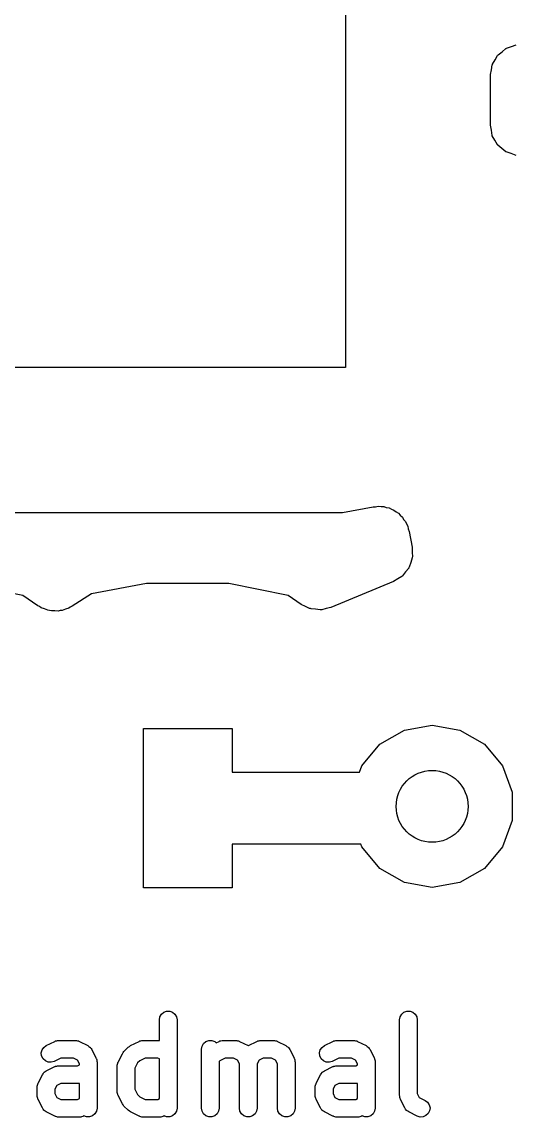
# Model space of a CAD drawing. Extents: x 91.8 to 190.7, y -114.3 to -59.5.
# Drawn here: x 117.04 to 119.82, y -88.58 to -82.39 of the extents above; entities that cross this region are included whole.
import ezdxf

# ---------------------------------------------------------------- set-up
doc = ezdxf.new("R2010")
doc.units = 0
doc.header["$MEASUREMENT"] = 0
doc.layers.add('BLACK', color=7, linetype='CONTINUOUS')

msp = doc.modelspace()

# ---------------------------------------------------------------- linework, layer by layer
at = {"layer": 'Black'}
for p, q in [((118.87, -81.84), (118.87, -84.34)), ((119.733, -82.5729), (119.755, -82.5553)), ((119.755, -82.5553), (119.777, -82.5371)), ((119.777, -82.5371), (119.779, -82.5363)), ((119.779, -82.5363), (119.781, -82.5349)), ((119.781, -82.5349), (119.808, -82.5259)), ((119.808, -82.5259), (119.834, -82.5163)), ((119.695, -82.6569), (119.7, -82.6291)), ((119.7, -82.6291), (119.701, -82.6271)), ((119.701, -82.6249), (119.716, -82.6008)), ((119.701, -82.6271), (119.701, -82.6249)), ((119.716, -82.6008), (119.73, -82.5763)), ((119.73, -82.5763), (119.732, -82.5748)), ((119.732, -82.5748), (119.733, -82.5729)), ((119.689, -82.6847), (119.695, -82.6569)), ((119.69, -82.6869), (119.689, -82.6847)), ((119.689, -82.6891), (119.69, -82.6869)), ((119.689, -82.9684), (119.689, -82.6891)), ((119.689, -82.9694), (119.689, -82.9684)), ((119.689, -82.9704), (119.689, -82.9694)), ((119.695, -82.9994), (119.689, -82.9704)), ((119.7, -83.0284), (119.695, -82.9994)), ((119.7, -83.0293), (119.7, -83.0284)), ((119.7, -83.0303), (119.7, -83.0293)), ((119.715, -83.0557), (119.7, -83.0303)), ((119.73, -83.0812), (119.715, -83.0557)), ((119.731, -83.0819), (119.73, -83.0812)), ((119.731, -83.0827), (119.731, -83.0819)), ((119.754, -83.1014), (119.731, -83.0827)), ((119.777, -83.1204), (119.754, -83.1014)), ((119.778, -83.1207), (119.777, -83.1204)), ((119.779, -83.1214), (119.778, -83.1207)), ((119.806, -83.1312), (119.779, -83.1214)), ((119.834, -83.1412), (119.806, -83.1312)), ((118.87, -84.34), (116.32, -84.34)), ((116.338, -85.1591), (118.854, -85.1591)), ((118.854, -85.1591), (119.026, -85.1267)), ((119.026, -85.1267), (119.041, -85.1265)), ((119.041, -85.1265), (119.056, -85.1237)), ((119.056, -85.1237), (119.072, -85.1262)), ((119.072, -85.1262), (119.087, -85.126)), ((119.087, -85.126), (119.101, -85.1311)), ((119.101, -85.1311), (119.117, -85.1336)), ((119.117, -85.1336), (119.13, -85.1411)), ((119.13, -85.1411), (119.144, -85.1462)), ((119.144, -85.1462), (119.156, -85.1559)), ((119.156, -85.1559), (119.17, -85.1634)), ((119.17, -85.1634), (119.18, -85.1751)), ((119.18, -85.1751), (119.192, -85.1848)), ((119.192, -85.1848), (119.199, -85.198)), ((119.199, -85.198), (119.209, -85.2097)), ((119.209, -85.2097), (119.215, -85.224)), ((119.215, -85.224), (119.223, -85.2373)), ((119.223, -85.2373), (119.225, -85.2523)), ((119.225, -85.2523), (119.231, -85.2667)), ((119.231, -85.2667), (119.248, -85.3551)), ((119.248, -85.3551), (119.248, -85.3829)), ((119.248, -85.3829), (119.249, -85.4106)), ((119.249, -85.4106), (119.248, -85.4133)), ((119.248, -85.4133), (119.248, -85.4161)), ((119.228, -85.4736), (119.21, -85.495)), ((119.229, -85.4709), (119.228, -85.4736)), ((119.231, -85.4687), (119.229, -85.4709)), ((119.239, -85.4423), (119.231, -85.4687)), ((119.248, -85.4161), (119.239, -85.4423)), ((119.166, -85.5349), (119.142, -85.5498)), ((119.189, -85.5207), (119.166, -85.5349)), ((119.191, -85.5185), (119.189, -85.5207)), ((119.193, -85.5171), (119.191, -85.5185)), ((119.21, -85.495), (119.193, -85.5171)), ((117.047, -85.6287), (116.712, -85.5609)), ((117.746, -85.5609), (117.435, -85.6195)), ((118.212, -85.5609), (117.746, -85.5609)), ((118.547, -85.6287), (118.212, -85.5609)), ((119.142, -85.5498), (118.787, -85.6964)), ((117.132, -85.6867), (117.047, -85.6287)), ((117.435, -85.6195), (117.326, -85.6894)), ((118.621, -85.6791), (118.547, -85.6287)), ((117.142, -85.6912), (117.132, -85.6867)), ((117.151, -85.6978), (117.142, -85.6912)), ((117.17, -85.7037), (117.151, -85.6978)), ((117.188, -85.7118), (117.17, -85.7037)), ((117.199, -85.7126), (117.188, -85.7118)), ((117.209, -85.7159), (117.199, -85.7126)), ((117.229, -85.7149), (117.209, -85.7159)), ((117.248, -85.7164), (117.229, -85.7149)), ((117.259, -85.7135), (117.248, -85.7164)), ((117.27, -85.7129), (117.259, -85.7135)), ((117.288, -85.7053), (117.27, -85.7129)), ((117.307, -85.7), (117.288, -85.7053)), ((117.316, -85.6936), (117.307, -85.7)), ((117.326, -85.6894), (117.316, -85.6936)), ((118.644, -85.6897), (118.621, -85.6791)), ((118.667, -85.7016), (118.644, -85.6897)), ((118.672, -85.7022), (118.667, -85.7016)), ((118.677, -85.7042), (118.672, -85.7022)), ((118.702, -85.7062), (118.677, -85.7042)), ((118.728, -85.7096), (118.702, -85.7062)), ((118.732, -85.7085), (118.728, -85.7096)), ((118.737, -85.7089), (118.732, -85.7085)), ((118.762, -85.7019), (118.737, -85.7089)), ((118.787, -85.6964), (118.762, -85.7019)), ((117.73, -87.28), (117.73, -86.38)), ((117.73, -86.38), (118.23, -86.38)), ((118.23, -86.38), (118.23, -86.6268)), ((119.065, -86.4684), (119.203, -86.3887)), ((119.203, -86.3887), (119.36, -86.3611)), ((119.36, -86.3611), (119.517, -86.3887)), ((119.517, -86.3887), (119.655, -86.4684)), ((118.963, -86.5905), (119.065, -86.4684)), ((119.655, -86.4684), (119.757, -86.5905)), ((118.949, -86.6268), (118.963, -86.5905)), ((119.757, -86.5905), (119.812, -86.7403)), ((118.23, -86.6268), (118.949, -86.6268)), ((119.812, -86.7403), (119.812, -86.8997)), ((119.812, -86.8997), (119.757, -87.0495)), ((118.957, -87.0332), (118.23, -87.0332)), ((118.23, -87.0332), (118.23, -87.28)), ((118.963, -87.0495), (118.957, -87.0332)), ((119.065, -87.1716), (118.963, -87.0495)), ((119.757, -87.0495), (119.655, -87.1716)), ((119.203, -87.2513), (119.065, -87.1716)), ((119.655, -87.1716), (119.517, -87.2513)), ((119.36, -87.2789), (119.203, -87.2513)), ((119.517, -87.2513), (119.36, -87.2789)), ((118.23, -87.28), (117.73, -87.28)), ((117.819, -88.0262), (117.822, -88.0091)), ((117.822, -88.0091), (117.831, -87.9941)), ((117.831, -87.9941), (117.844, -87.9829)), ((117.844, -87.9829), (117.86, -87.977)), ((117.86, -87.977), (117.878, -87.977)), ((117.878, -87.977), (117.894, -87.9829)), ((117.894, -87.9829), (117.907, -87.9941)), ((117.907, -87.9941), (117.916, -88.0091)), ((117.916, -88.0091), (117.919, -88.0262)), ((119.176, -88.0262), (119.179, -88.0091)), ((119.179, -88.0091), (119.188, -87.9941)), ((119.188, -87.9941), (119.201, -87.9829)), ((119.201, -87.9829), (119.218, -87.977)), ((119.218, -87.977), (119.235, -87.977)), ((119.235, -87.977), (119.251, -87.9829)), ((119.251, -87.9829), (119.264, -87.9941)), ((119.264, -87.9941), (119.273, -88.0091)), ((119.273, -88.0091), (119.276, -88.0262)), ((117.819, -88.1429), (117.819, -88.0262)), ((117.919, -88.0262), (117.919, -88.5262)), ((119.176, -88.4548), (119.176, -88.0262)), ((119.276, -88.0262), (119.276, -88.443)), ((117.152, -88.2137), (117.157, -88.1968)), ((117.157, -88.1968), (117.166, -88.1823)), ((117.166, -88.1823), (117.18, -88.1719)), ((117.18, -88.1719), (117.228, -88.1481)), ((117.228, -88.1481), (117.23, -88.1473)), ((117.23, -88.1473), (117.233, -88.1459)), ((117.233, -88.1459), (117.239, -88.1449)), ((117.239, -88.1449), (117.244, -88.1432)), ((117.244, -88.1432), (117.247, -88.1434)), ((117.247, -88.1434), (117.25, -88.1429)), ((117.25, -88.1429), (117.345, -88.1429)), ((117.345, -88.1429), (117.348, -88.1434)), ((117.348, -88.1434), (117.351, -88.1432)), ((117.351, -88.1432), (117.357, -88.1449)), ((117.357, -88.1449), (117.362, -88.1459)), ((117.362, -88.1459), (117.365, -88.1473)), ((117.365, -88.1473), (117.368, -88.1481)), ((117.368, -88.1481), (117.415, -88.1719)), ((117.415, -88.1719), (117.421, -88.1763)), ((117.421, -88.1763), (117.427, -88.1804)), ((117.427, -88.1804), (117.428, -88.1815)), ((117.428, -88.1815), (117.429, -88.1823)), ((117.429, -88.1823), (117.433, -88.1884)), ((117.433, -88.1884), (117.438, -88.1943)), ((117.438, -88.1943), (117.461, -88.2419)), ((117.619, -88.2051), (117.643, -88.1813)), ((117.643, -88.1813), (117.65, -88.1767)), ((117.65, -88.1767), (117.656, -88.1719)), ((117.656, -88.1719), (117.704, -88.1481)), ((117.704, -88.1481), (117.707, -88.1473)), ((117.707, -88.1473), (117.709, -88.1459)), ((117.709, -88.1459), (117.715, -88.1449)), ((117.715, -88.1449), (117.72, -88.1432)), ((117.72, -88.1432), (117.723, -88.1434)), ((117.723, -88.1434), (117.726, -88.1429)), ((117.726, -88.1429), (117.819, -88.1429)), ((118.057, -88.1929), (118.06, -88.1758)), ((118.057, -88.5262), (118.057, -88.1929)), ((118.06, -88.1758), (118.069, -88.1607)), ((118.069, -88.1607), (118.082, -88.1496)), ((118.082, -88.1496), (118.098, -88.1436)), ((118.098, -88.1436), (118.116, -88.1436)), ((118.116, -88.1436), (118.132, -88.1496)), ((118.132, -88.1496), (118.14, -88.1562)), ((118.14, -88.1562), (118.156, -88.1481)), ((118.156, -88.1481), (118.159, -88.1473)), ((118.159, -88.1473), (118.161, -88.1459)), ((118.161, -88.1459), (118.167, -88.1449)), ((118.167, -88.1449), (118.173, -88.1432)), ((118.173, -88.1432), (118.176, -88.1434)), ((118.176, -88.1434), (118.179, -88.1429)), ((118.179, -88.1429), (118.25, -88.1429)), ((118.25, -88.1429), (118.253, -88.1434)), ((118.253, -88.1434), (118.256, -88.1432)), ((118.256, -88.1432), (118.261, -88.1449)), ((118.261, -88.1449), (118.267, -88.1459)), ((118.267, -88.1459), (118.27, -88.1473)), ((118.27, -88.1473), (118.272, -88.1481)), ((118.272, -88.1481), (118.32, -88.1719)), ((118.32, -88.1719), (118.321, -88.173)), ((118.321, -88.173), (118.323, -88.1719)), ((118.323, -88.1719), (118.37, -88.1481)), ((118.37, -88.1481), (118.373, -88.1473)), ((118.373, -88.1473), (118.376, -88.1459)), ((118.376, -88.1459), (118.382, -88.1449)), ((118.382, -88.1449), (118.387, -88.1432)), ((118.387, -88.1432), (118.39, -88.1434)), ((118.39, -88.1434), (118.393, -88.1429)), ((118.393, -88.1429), (118.464, -88.1429)), ((118.464, -88.1429), (118.467, -88.1434)), ((118.467, -88.1434), (118.47, -88.1432)), ((118.47, -88.1432), (118.476, -88.1449)), ((118.476, -88.1449), (118.481, -88.1459)), ((118.481, -88.1459), (118.484, -88.1473)), ((118.484, -88.1473), (118.487, -88.1481)), ((118.487, -88.1481), (118.534, -88.1719)), ((118.534, -88.1719), (118.54, -88.1763)), ((118.54, -88.1763), (118.546, -88.1804)), ((118.546, -88.1804), (118.547, -88.1815)), ((118.547, -88.1815), (118.548, -88.1823)), ((118.548, -88.1823), (118.552, -88.1884)), ((118.552, -88.1884), (118.557, -88.1943)), ((118.557, -88.1943), (118.58, -88.2419)), ((118.724, -88.2137), (118.728, -88.1968)), ((118.728, -88.1968), (118.738, -88.1823)), ((118.738, -88.1823), (118.751, -88.1719)), ((118.751, -88.1719), (118.799, -88.1481)), ((118.799, -88.1481), (118.802, -88.1473)), ((118.802, -88.1473), (118.804, -88.1459)), ((118.804, -88.1459), (118.81, -88.1449)), ((118.81, -88.1449), (118.816, -88.1432)), ((118.816, -88.1432), (118.819, -88.1434)), ((118.819, -88.1434), (118.821, -88.1429)), ((118.821, -88.1429), (118.917, -88.1429)), ((118.917, -88.1429), (118.92, -88.1434)), ((118.92, -88.1434), (118.922, -88.1432)), ((118.922, -88.1432), (118.928, -88.1449)), ((118.928, -88.1449), (118.934, -88.1459)), ((118.934, -88.1459), (118.936, -88.1473)), ((118.936, -88.1473), (118.939, -88.1481)), ((118.939, -88.1481), (118.987, -88.1719)), ((118.987, -88.1719), (118.993, -88.1763)), ((118.993, -88.1763), (118.999, -88.1804)), ((118.999, -88.1804), (118.999, -88.1815)), ((118.999, -88.1815), (119.001, -88.1823)), ((119.001, -88.1823), (119.005, -88.1884)), ((119.005, -88.1884), (119.009, -88.1943)), ((119.009, -88.1943), (119.033, -88.2419)), ((117.154, -88.2309), (117.152, -88.2137)), ((117.162, -88.2465), (117.154, -88.2309)), ((117.175, -88.2584), (117.162, -88.2465)), ((117.191, -88.2653), (117.175, -88.2584)), ((117.225, -88.2614), (117.208, -88.2663)), ((117.262, -88.2429), (117.225, -88.2614)), ((117.333, -88.2429), (117.262, -88.2429)), ((117.356, -88.2539), (117.333, -88.2429)), ((117.367, -88.2761), (117.356, -88.2539)), ((117.461, -88.2419), (117.462, -88.2447)), ((117.462, -88.2447), (117.464, -88.2472)), ((117.464, -88.2472), (117.465, -88.253)), ((117.465, -88.253), (117.466, -88.2586)), ((117.466, -88.2586), (117.466, -88.2614)), ((117.466, -88.2614), (117.467, -88.2643)), ((117.586, -88.2657), (117.61, -88.2181)), ((117.61, -88.2181), (117.615, -88.2117)), ((117.615, -88.2117), (117.619, -88.2051)), ((117.708, -88.2578), (117.696, -88.2701)), ((117.738, -88.2429), (117.708, -88.2578)), ((117.81, -88.2429), (117.738, -88.2429)), ((117.819, -88.2476), (117.81, -88.2429)), ((117.819, -88.4715), (117.819, -88.2476)), ((118.161, -88.2578), (118.157, -88.2612)), ((118.157, -88.2612), (118.157, -88.5262)), ((118.19, -88.2429), (118.161, -88.2578)), ((118.238, -88.2429), (118.19, -88.2429)), ((118.26, -88.2539), (118.238, -88.2429)), ((118.271, -88.2761), (118.26, -88.2539)), ((118.383, -88.2539), (118.371, -88.2761)), ((118.405, -88.2429), (118.383, -88.2539)), ((118.452, -88.2429), (118.405, -88.2429)), ((118.475, -88.2539), (118.452, -88.2429)), ((118.486, -88.2761), (118.475, -88.2539)), ((118.58, -88.2419), (118.581, -88.2447)), ((118.581, -88.2447), (118.583, -88.2472)), ((118.583, -88.2472), (118.584, -88.253)), ((118.584, -88.253), (118.585, -88.2586)), ((118.585, -88.2586), (118.585, -88.2614)), ((118.585, -88.2614), (118.586, -88.2643)), ((118.726, -88.2309), (118.724, -88.2137)), ((118.734, -88.2465), (118.726, -88.2309)), ((118.746, -88.2584), (118.734, -88.2465)), ((118.762, -88.2653), (118.746, -88.2584)), ((118.796, -88.2614), (118.78, -88.2663)), ((118.833, -88.2429), (118.796, -88.2614)), ((118.905, -88.2429), (118.833, -88.2429)), ((118.927, -88.2539), (118.905, -88.2429)), ((118.938, -88.2761), (118.927, -88.2539)), ((119.033, -88.2419), (119.034, -88.2447)), ((119.034, -88.2447), (119.035, -88.2472)), ((119.035, -88.2472), (119.036, -88.253)), ((119.036, -88.253), (119.038, -88.2586)), ((119.038, -88.2586), (119.038, -88.2614)), ((119.038, -88.2614), (119.038, -88.2643)), ((117.167, -88.3243), (117.168, -88.3232)), ((117.168, -88.3232), (117.174, -88.3192)), ((117.174, -88.3192), (117.18, -88.3148)), ((117.18, -88.3148), (117.228, -88.291)), ((117.208, -88.2663), (117.191, -88.2653)), ((117.228, -88.291), (117.23, -88.2902)), ((117.23, -88.2902), (117.233, -88.2887)), ((117.233, -88.2887), (117.239, -88.2877)), ((117.239, -88.2877), (117.244, -88.286)), ((117.244, -88.286), (117.247, -88.2862)), ((117.247, -88.2862), (117.25, -88.2857)), ((117.25, -88.2857), (117.357, -88.2857)), ((117.357, -88.2857), (117.367, -88.281)), ((117.367, -88.281), (117.367, -88.2761)), ((117.467, -88.2643), (117.467, -88.5262)), ((117.581, -88.2824), (117.583, -88.2768)), ((117.581, -88.2853), (117.581, -88.2824)), ((117.581, -88.2881), (117.581, -88.2853)), ((117.581, -88.431), (117.581, -88.2881)), ((117.583, -88.2768), (117.584, -88.271)), ((117.584, -88.271), (117.585, -88.2685)), ((117.585, -88.2685), (117.586, -88.2657)), ((117.696, -88.2701), (117.681, -88.2999)), ((117.681, -88.2999), (117.681, -88.4191)), ((118.271, -88.5262), (118.271, -88.2761)), ((118.371, -88.2761), (118.371, -88.5262)), ((118.486, -88.5262), (118.486, -88.2761)), ((118.586, -88.2643), (118.586, -88.5262)), ((118.739, -88.3232), (118.746, -88.3192)), ((118.739, -88.3243), (118.739, -88.3232)), ((118.746, -88.3192), (118.751, -88.3148)), ((118.751, -88.3148), (118.799, -88.291)), ((118.78, -88.2663), (118.762, -88.2653)), ((118.799, -88.291), (118.802, -88.2902)), ((118.802, -88.2902), (118.804, -88.2887)), ((118.804, -88.2887), (118.81, -88.2877)), ((118.81, -88.2877), (118.816, -88.286)), ((118.816, -88.286), (118.819, -88.2862)), ((118.819, -88.2862), (118.821, -88.2857)), ((118.821, -88.2857), (118.929, -88.2857)), ((118.929, -88.2857), (118.938, -88.281)), ((118.938, -88.281), (118.938, -88.2761)), ((119.038, -88.2643), (119.038, -88.5262)), ((117.133, -88.3875), (117.134, -88.3848)), ((117.134, -88.3848), (117.158, -88.3372)), ((117.158, -88.3372), (117.162, -88.3313)), ((117.162, -88.3313), (117.166, -88.3251)), ((117.166, -88.3251), (117.167, -88.3243)), ((117.262, -88.3857), (117.24, -88.3968)), ((117.367, -88.3857), (117.262, -88.3857)), ((117.367, -88.4715), (117.367, -88.3857)), ((118.704, -88.3875), (118.705, -88.3848)), ((118.705, -88.3848), (118.729, -88.3372)), ((118.729, -88.3372), (118.733, -88.3313)), ((118.733, -88.3313), (118.738, -88.3251)), ((118.738, -88.3251), (118.739, -88.3243)), ((118.833, -88.3857), (118.811, -88.3968)), ((118.938, -88.3857), (118.833, -88.3857)), ((118.938, -88.4715), (118.938, -88.3857)), ((117.129, -88.4014), (117.131, -88.3958)), ((117.129, -88.4043), (117.129, -88.4014)), ((117.129, -88.4071), (117.129, -88.4043)), ((117.129, -88.4548), (117.129, -88.4071)), ((117.131, -88.3958), (117.132, -88.39)), ((117.132, -88.39), (117.133, -88.3875)), ((117.24, -88.3968), (117.229, -88.4189)), ((117.229, -88.4189), (117.229, -88.443)), ((117.229, -88.443), (117.24, -88.4651)), ((117.581, -88.4338), (117.581, -88.431)), ((117.581, -88.4367), (117.581, -88.4338)), ((117.583, -88.4423), (117.581, -88.4367)), ((117.584, -88.4481), (117.583, -88.4423)), ((117.681, -88.4191), (117.696, -88.449)), ((118.7, -88.4014), (118.702, -88.3958)), ((118.7, -88.4043), (118.7, -88.4014)), ((118.7, -88.4071), (118.7, -88.4043)), ((118.7, -88.4548), (118.7, -88.4071)), ((118.702, -88.3958), (118.703, -88.39)), ((118.703, -88.39), (118.704, -88.3875)), ((118.811, -88.3968), (118.8, -88.4189)), ((118.8, -88.4189), (118.8, -88.443)), ((118.8, -88.443), (118.811, -88.4651)), ((119.276, -88.443), (119.287, -88.4651)), ((117.129, -88.4576), (117.129, -88.4548)), ((117.129, -88.4605), (117.129, -88.4576)), ((117.131, -88.4661), (117.129, -88.4605)), ((117.132, -88.4719), (117.131, -88.4661)), ((117.133, -88.4744), (117.132, -88.4719)), ((117.134, -88.4771), (117.133, -88.4744)), ((117.158, -88.5247), (117.134, -88.4771)), ((117.24, -88.4651), (117.262, -88.4762)), ((117.262, -88.4762), (117.357, -88.4762)), ((117.357, -88.4762), (117.367, -88.4715)), ((117.585, -88.4506), (117.584, -88.4481)), ((117.586, -88.4533), (117.585, -88.4506)), ((117.61, -88.5009), (117.586, -88.4533)), ((117.615, -88.5074), (117.61, -88.5009)), ((117.619, -88.5139), (117.615, -88.5074)), ((117.696, -88.449), (117.708, -88.4613)), ((117.708, -88.4613), (117.738, -88.4762)), ((117.738, -88.4762), (117.81, -88.4762)), ((117.81, -88.4762), (117.819, -88.4715)), ((118.7, -88.4576), (118.7, -88.4548)), ((118.7, -88.4605), (118.7, -88.4576)), ((118.702, -88.4661), (118.7, -88.4605)), ((118.703, -88.4719), (118.702, -88.4661)), ((118.704, -88.4744), (118.703, -88.4719)), ((118.705, -88.4771), (118.704, -88.4744)), ((118.729, -88.5247), (118.705, -88.4771)), ((118.811, -88.4651), (118.833, -88.4762)), ((118.833, -88.4762), (118.929, -88.4762)), ((118.929, -88.4762), (118.938, -88.4715)), ((119.177, -88.4576), (119.176, -88.4548)), ((119.177, -88.4605), (119.177, -88.4576)), ((119.178, -88.4661), (119.177, -88.4605)), ((119.179, -88.4719), (119.178, -88.4661)), ((119.181, -88.4744), (119.179, -88.4719)), ((119.181, -88.4771), (119.181, -88.4744)), ((119.205, -88.5247), (119.181, -88.4771)), ((119.287, -88.4651), (119.32, -88.4815)), ((119.32, -88.4815), (119.334, -88.4918)), ((119.334, -88.4918), (119.343, -88.5063)), ((119.343, -88.5063), (119.348, -88.5232)), ((117.162, -88.5306), (117.158, -88.5247)), ((117.166, -88.5368), (117.162, -88.5306)), ((117.167, -88.5376), (117.166, -88.5368)), ((117.168, -88.5387), (117.167, -88.5376)), ((117.174, -88.5427), (117.168, -88.5387)), ((117.18, -88.5471), (117.174, -88.5427)), ((117.228, -88.5709), (117.18, -88.5471)), ((117.23, -88.5717), (117.228, -88.5709)), ((117.233, -88.5732), (117.23, -88.5717)), ((117.389, -88.5717), (117.386, -88.5732)), ((117.391, -88.5709), (117.389, -88.5717)), ((117.393, -88.57), (117.391, -88.5709)), ((117.408, -88.5754), (117.393, -88.57)), ((117.442, -88.5695), (117.425, -88.5754)), ((117.455, -88.5583), (117.442, -88.5695)), ((117.464, -88.5433), (117.455, -88.5583)), ((117.467, -88.5262), (117.464, -88.5433)), ((117.643, -88.5377), (117.619, -88.5139)), ((117.65, -88.5423), (117.643, -88.5377)), ((117.656, -88.5471), (117.65, -88.5423)), ((117.704, -88.5709), (117.656, -88.5471)), ((117.707, -88.5717), (117.704, -88.5709)), ((117.709, -88.5732), (117.707, -88.5717)), ((117.841, -88.5717), (117.839, -88.5732)), ((117.844, -88.5709), (117.841, -88.5717)), ((117.846, -88.57), (117.844, -88.5709)), ((117.86, -88.5754), (117.846, -88.57)), ((117.894, -88.5695), (117.878, -88.5754)), ((117.907, -88.5583), (117.894, -88.5695)), ((117.916, -88.5433), (117.907, -88.5583)), ((117.919, -88.5262), (117.916, -88.5433)), ((118.06, -88.5433), (118.057, -88.5262)), ((118.069, -88.5583), (118.06, -88.5433)), ((118.082, -88.5695), (118.069, -88.5583)), ((118.098, -88.5754), (118.082, -88.5695)), ((118.132, -88.5695), (118.116, -88.5754)), ((118.145, -88.5583), (118.132, -88.5695)), ((118.154, -88.5433), (118.145, -88.5583)), ((118.157, -88.5262), (118.154, -88.5433)), ((118.274, -88.5433), (118.271, -88.5262)), ((118.283, -88.5583), (118.274, -88.5433)), ((118.296, -88.5695), (118.283, -88.5583)), ((118.313, -88.5754), (118.296, -88.5695)), ((118.346, -88.5695), (118.33, -88.5754)), ((118.36, -88.5583), (118.346, -88.5695)), ((118.368, -88.5433), (118.36, -88.5583)), ((118.371, -88.5262), (118.368, -88.5433)), ((118.489, -88.5433), (118.486, -88.5262)), ((118.497, -88.5583), (118.489, -88.5433)), ((118.511, -88.5695), (118.497, -88.5583)), ((118.527, -88.5754), (118.511, -88.5695)), ((118.561, -88.5695), (118.544, -88.5754)), ((118.574, -88.5583), (118.561, -88.5695)), ((118.583, -88.5433), (118.574, -88.5583)), ((118.586, -88.5262), (118.583, -88.5433)), ((118.733, -88.5306), (118.729, -88.5247)), ((118.738, -88.5368), (118.733, -88.5306)), ((118.739, -88.5376), (118.738, -88.5368)), ((118.739, -88.5387), (118.739, -88.5376)), ((118.746, -88.5427), (118.739, -88.5387)), ((118.751, -88.5471), (118.746, -88.5427)), ((118.799, -88.5709), (118.751, -88.5471)), ((118.802, -88.5717), (118.799, -88.5709)), ((118.804, -88.5732), (118.802, -88.5717)), ((118.96, -88.5717), (118.958, -88.5732)), ((118.963, -88.5709), (118.96, -88.5717)), ((118.965, -88.57), (118.963, -88.5709)), ((118.979, -88.5754), (118.965, -88.57)), ((119.013, -88.5695), (118.997, -88.5754)), ((119.026, -88.5583), (119.013, -88.5695)), ((119.035, -88.5433), (119.026, -88.5583)), ((119.038, -88.5262), (119.035, -88.5433)), ((119.21, -88.5306), (119.205, -88.5247)), ((119.214, -88.5368), (119.21, -88.5306)), ((119.215, -88.5376), (119.214, -88.5368)), ((119.216, -88.5387), (119.215, -88.5376)), ((119.222, -88.5427), (119.216, -88.5387)), ((119.228, -88.5471), (119.222, -88.5427)), ((119.275, -88.5709), (119.228, -88.5471)), ((119.292, -88.5759), (119.275, -88.5709)), ((119.325, -88.5679), (119.309, -88.5748)), ((119.338, -88.556), (119.325, -88.5679)), ((119.346, -88.5404), (119.338, -88.556)), ((119.348, -88.5232), (119.346, -88.5404)), ((117.239, -88.5742), (117.233, -88.5732)), ((117.244, -88.5759), (117.239, -88.5742)), ((117.247, -88.5757), (117.244, -88.5759)), ((117.25, -88.5762), (117.247, -88.5757)), ((117.369, -88.5762), (117.25, -88.5762)), ((117.372, -88.5757), (117.369, -88.5762)), ((117.375, -88.5759), (117.372, -88.5757)), ((117.38, -88.5742), (117.375, -88.5759)), ((117.386, -88.5732), (117.38, -88.5742)), ((117.425, -88.5754), (117.408, -88.5754)), ((117.715, -88.5742), (117.709, -88.5732)), ((117.72, -88.5759), (117.715, -88.5742)), ((117.723, -88.5757), (117.72, -88.5759)), ((117.726, -88.5762), (117.723, -88.5757)), ((117.821, -88.5762), (117.726, -88.5762)), ((117.824, -88.5757), (117.821, -88.5762)), ((117.827, -88.5759), (117.824, -88.5757)), ((117.833, -88.5742), (117.827, -88.5759)), ((117.839, -88.5732), (117.833, -88.5742)), ((117.878, -88.5754), (117.86, -88.5754)), ((118.116, -88.5754), (118.098, -88.5754)), ((118.33, -88.5754), (118.313, -88.5754)), ((118.544, -88.5754), (118.527, -88.5754)), ((118.81, -88.5742), (118.804, -88.5732)), ((118.816, -88.5759), (118.81, -88.5742)), ((118.819, -88.5757), (118.816, -88.5759)), ((118.821, -88.5762), (118.819, -88.5757)), ((118.94, -88.5762), (118.821, -88.5762)), ((118.943, -88.5757), (118.94, -88.5762)), ((118.946, -88.5759), (118.943, -88.5757)), ((118.952, -88.5742), (118.946, -88.5759)), ((118.958, -88.5732), (118.952, -88.5742)), ((118.997, -88.5754), (118.979, -88.5754)), ((119.309, -88.5748), (119.292, -88.5759))]:
    msp.add_line(p, q, dxfattribs=at)
msp.add_circle((119.36, -86.82), 0.2032, dxfattribs=at)

doc.saveas('drawing.dxf')
